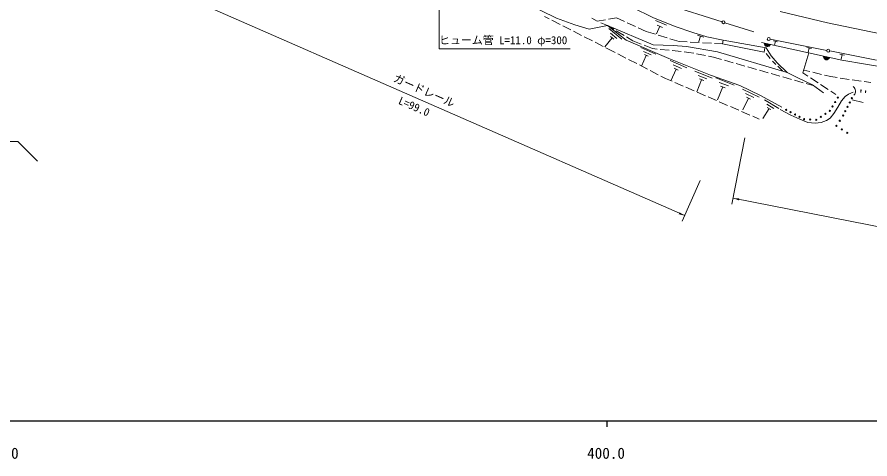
# Model space of a CAD drawing. Units: millimetres, scale not verified. Extents: x 40000 to 680000, y 20000 to 380000.
# Drawn here: x 370697 to 511369, y 198715 to 271694 of the extents above; entities that cross this region are included whole.
import ezdxf
from ezdxf.enums import TextEntityAlignment as Align

# ---------------------------------------------------------------- set-up
doc = ezdxf.new("R2010")
doc.units = ezdxf.units.MM
doc.header["$LTSCALE"] = 1000
doc.linetypes.add('CHAIN', pattern=[18.5, 12, -1.5, 3.5, -1.5])
for name, color, linetype, lineweight in [('M-BMK', 2, 'CHAIN', 13), ('M-STR-HTXT', 7, 'Continuous', 13), ('M-TTL-BAND', 7, 'Continuous', 25), ('M-WORK', 1, 'Continuous', 13)]:
    doc.layers.add(name, color=color, linetype=linetype, lineweight=lineweight)
doc.styles.add('ＭＳ ゴシック', font='')
doc.styles.get('ＭＳ ゴシック').set_extended_font_data('MS Gothic')

# ---------------------------------------------------------------- blocks, each defined once
blk = doc.blocks.new('filled_arrow')
at = {"color": 0, "linetype": 'Continuous', "lineweight": -2}
blk.add_solid([(7.5, 1.25), (0, 0), (7.5, -1.25)], dxfattribs=at)

msp = doc.modelspace()

# ---------------------------------------------------------------- linework, layer by layer
at = {"layer": 'M-BMK'}
for p, q in [((496550, 272628), (504383, 270710)), ((504383, 270710), (513094, 268911))]:
    msp.add_line(p, q, dxfattribs=at)
at = {"layer": 'M-STR-HTXT'}
for p, q in [((393011, 277422), (480811, 238894)), ((490753, 251725), (488605, 240798)), ((483363, 244711), (480409, 237979)), ((488798, 241779), (553008, 229157))]:
    msp.add_line(p, q, dxfattribs=at)
msp.add_lwpolyline([(440360, 293681), (440303, 266469), (461903, 266469)], dxfattribs=at)
at = {"layer": 'M-TTL-BAND'}
for p, q in [((40000, 205000), (579000, 205000)), ((468000, 205000), (468000, 204000))]:
    msp.add_line(p, q, dxfattribs=at)
at = {"layer": 'M-WORK'}
for p, q in [((454374, 274103), (459649, 271492)), ((475545, 271638), (472223, 273278)), ((477916, 273787), (486971, 270913)), ((457708, 271765), (458466, 271379)), ((465521, 271500), (466395, 270995)), ((468221, 271331), (469556, 271576)), ((469556, 271576), (470875, 270965)), ((479221, 270146), (475545, 271638)), ((458912, 271153), (460249, 270473)), ((459649, 271492), (462669, 270391)), ((460694, 270246), (462031, 269566)), ((462669, 270391), (465049, 269698)), ((465049, 269698), (468086, 270314)), ((466395, 270995), (467729, 271240)), ((466990, 270735), (468086, 270314)), ((468086, 270314), (471176, 267878)), ((468086, 270314), (475596, 267116)), ((468086, 270314), (469101, 269698)), ((471329, 270755), (472691, 270125)), ((476027, 271100), (477830, 270335)), ((476699, 270177), (476163, 268915)), ((476248, 270368), (477150, 269985)), ((482169, 269145), (479221, 270146)), ((487447, 270761), (492220, 269246)), ((462477, 269340), (463814, 268660)), ((468279, 269788), (470435, 268065)), ((468560, 269034), (469637, 268172)), ((469529, 269439), (470812, 268661)), ((473144, 269916), (474464, 269305)), ((474464, 269305), (475985, 268843)), ((476464, 268697), (477899, 268261)), ((484490, 268423), (482169, 269145)), ((482905, 268719), (483946, 268378)), ((464260, 268433), (465597, 267754)), ((466043, 267527), (467380, 266847)), ((468840, 268280), (467634, 266771)), ((468571, 268495), (469110, 268064)), ((471176, 267878), (478224, 264835)), ((471239, 268402), (472255, 267786)), ((472255, 267786), (473657, 267230)), ((478377, 268116), (479898, 267653)), ((479898, 267653), (481231, 267581)), ((481730, 267553), (483228, 267472)), ((483425, 268549), (483084, 267508)), ((483727, 267444), (485225, 267363)), ((487138, 267849), (484490, 268423)), ((485724, 267335), (487056, 267263)), ((487138, 267849), (487056, 267263)), ((494230, 266592), (487138, 267849)), ((494922, 268015), (504244, 266186)), ((495462, 267755), (496102, 267623)), ((495782, 267689), (495650, 267049)), ((467825, 266620), (468583, 266235)), ((468583, 266235), (469340, 265845)), ((473555, 266685), (476072, 265554)), ((474015, 266025), (475273, 265460)), ((474121, 267046), (475523, 266490)), ((475523, 266490), (476278, 266409)), ((475596, 267116), (478926, 267010)), ((476776, 266356), (478267, 266197)), ((478764, 266144), (480256, 265984)), ((478926, 267010), (481129, 266850)), ((480753, 265931), (481508, 265851)), ((481129, 266850), (486208, 265944)), ((486208, 265944), (497735, 262555)), ((487056, 267263), (493910, 265872)), ((493910, 265872), (494021, 266629)), ((495071, 265260), (494230, 266592)), ((500965, 266675), (501722, 266519)), ((501344, 266597), (501188, 265840)), ((504735, 266090), (512454, 264575)), ((469784, 265615), (471117, 264927)), ((471562, 264698), (472895, 264010)), ((474474, 265365), (473683, 263603)), ((474160, 265506), (474789, 265223)), ((478224, 264835), (485071, 262091)), ((478412, 264514), (481147, 263285)), ((481508, 265851), (482296, 265701)), ((482787, 265608), (484261, 265329)), ((484752, 265236), (485540, 265087)), ((485540, 265087), (486889, 264699)), ((487369, 264561), (488811, 264147)), ((494251, 265661), (494938, 264832)), ((496083, 264106), (495071, 265260)), ((501297, 265781), (500302, 262486)), ((506394, 265578), (507151, 265423)), ((506772, 265500), (506617, 264743)), ((473339, 263781), (474672, 263093)), ((479411, 263078), (478551, 261164)), ((478911, 263796), (480279, 263182)), ((479069, 263232), (479753, 262925)), ((489292, 264009), (490733, 263595)), ((491214, 263457), (492656, 263043)), ((495316, 264430), (495873, 263873)), ((497735, 262555), (496083, 264106)), ((496181, 263601), (496960, 262783)), ((475116, 262863), (476449, 262175)), ((476893, 261946), (477650, 261555)), ((482493, 262760), (485368, 261626)), ((483041, 262046), (484479, 261478)), ((485071, 262091), (489919, 260413)), ((485930, 261660), (488960, 260464)), ((493136, 262905), (494578, 262491)), ((495059, 262353), (496500, 261939)), ((496981, 261801), (498423, 261387)), ((497735, 262555), (499354, 261684)), ((499354, 261684), (501900, 260512)), ((500302, 262486), (501138, 261937)), ((500440, 262946), (501462, 262695)), ((501556, 261662), (502810, 260839)), ((501947, 262575), (503404, 262217)), ((503889, 262098), (504911, 261847)), ((504911, 261847), (505987, 261691)), ((477650, 261555), (478732, 261085)), ((479190, 260886), (480566, 260287)), ((483590, 261331), (482796, 259318)), ((483231, 261472), (483949, 261189)), ((486508, 260906), (488024, 260309)), ((486708, 260302), (487465, 260004)), ((489919, 260413), (493302, 258761)), ((498903, 261249), (500345, 260835)), ((500825, 260697), (502174, 260310)), ((501900, 260512), (503735, 259162)), ((503228, 260564), (504482, 259741)), ((506482, 261619), (507967, 261403)), ((508461, 261332), (509946, 261116)), ((510441, 261044), (511517, 260888)), ((481024, 260088), (482400, 259490)), ((482858, 259291), (484234, 258693)), ((487087, 260153), (486250, 258032)), ((490358, 259785), (493111, 258476)), ((490850, 259045), (492226, 258391)), ((504900, 259466), (505736, 258917)), ((507273, 258586), (507806, 258959)), ((507806, 258959), (508605, 259314)), ((509873, 259679), (509864, 259258)), ((509894, 259678), (509864, 259258)), ((509915, 259676), (509864, 259258)), ((509873, 259679), (509915, 259676)), ((510641, 259515), (510634, 259166)), ((510658, 259514), (510634, 259166)), ((510676, 259513), (510634, 259166)), ((510641, 259515), (510676, 259513)), ((484693, 258493), (486068, 257895)), ((486527, 257696), (487902, 257098)), ((491342, 258305), (490425, 256378)), ((490998, 258469), (491686, 258141)), ((493302, 258761), (496846, 256789)), ((493979, 258006), (496329, 256572)), ((506048, 256810), (506705, 257858)), ((506705, 257858), (507273, 258586)), ((508454, 258025), (510278, 257563)), ((488361, 256898), (489736, 256300)), ((490195, 256101), (491570, 255503)), ((494724, 256584), (493719, 254939)), ((494351, 257295), (495526, 256578)), ((494430, 256763), (495017, 256405)), ((496546, 256419), (498304, 255514)), ((505391, 255762), (506048, 256810)), ((492029, 255303), (493111, 254833)), ((498304, 255514), (499779, 254821)), ((499779, 254821), (501146, 254288)), ((504183, 254608), (504787, 255016)), ((504787, 255016), (505391, 255762)), ((501146, 254288), (502318, 254146)), ((502318, 254146), (503331, 254253)), ((503331, 254253), (504183, 254608)), ((368492, 251117), (370812, 251117)), ((370812, 251117), (374043, 247887))]:
    msp.add_line(p, q, dxfattribs=at)
msp.add_lwpolyline([(493483, 267515), (506750, 264571), (518459, 262573), (542516, 258817)], dxfattribs=at)
for centre, radius in [((487209, 270837), 250), ((494677, 268063), 250), ((504490, 266138), 250), ((505634, 257660), 100), ((506065, 258386), 100), ((508036, 257582), 100), ((508399, 258302), 100), ((497539, 256370), 100), ((498279, 255984), 100), ((504771, 256209), 100), ((505202, 256934), 100), ((507310, 256142), 100), ((507673, 256862), 100), ((499018, 255597), 100), ((499757, 255210), 100), ((500497, 254823), 100), ((501509, 254770), 100), ((502521, 254717), 100), ((503271, 255214), 100), ((504021, 255711), 100), ((506387, 254569), 100), ((506947, 255421), 100), ((505828, 253716), 100), ((506733, 253141), 100), ((507639, 252565), 100)]:
    msp.add_circle(centre, radius, dxfattribs=at)
for centre, radius, start, end in [((494460, 267298), 500, 167.48947, 347.48947), ((494460, 267298), 400, 167.48947, 347.48947), ((494460, 267298), 300, 167.48947, 347.48947), ((494460, 267298), 200, 167.48947, 347.48947), ((494460, 267298), 100, 167.48947, 347.48947), ((504222, 265132), 500, 167.48947, 347.48947), ((504222, 265132), 400, 167.48947, 347.48947), ((504222, 265132), 300, 167.48947, 347.48947), ((504222, 265132), 200, 167.48947, 347.48947), ((504222, 265132), 100, 167.48947, 347.48947), ((507983, 259434), 1008, 318.43557, 50.31395)]:
    msp.add_arc(centre, radius, start, end, dxfattribs=at)

# ---------------------------------------------------------------- block references
at = {"layer": 'M-STR-HTXT', "xscale": 133, "yscale": 133}
for p, rotation in [((488798, 241779), 348.9), ((480811, 238894), 156.3)]:
    msp.add_blockref('filled_arrow', p, dxfattribs=dict(at, rotation=rotation))

# ---------------------------------------------------------------- texts
at = {"layer": 'M-STR-HTXT', "style": 'ＭＳ ゴシック'}
msp.add_text('ヒューム管 L=11.0 φ=300', height=1320, dxfattribs=at).set_placement((440303, 267869), align=Align.MIDDLE_LEFT)
msp.add_text('ガードレール', height=1320, rotation=336.308, dxfattribs=at).set_placement((432909, 261716), align=Align.MIDDLE_LEFT)
msp.add_text('L=99.0', height=1320, rotation=336.308, dxfattribs=at).set_placement((435776, 255957), align=Align.BOTTOM_CENTER)
at = {"layer": 'M-TTL-BAND', "style": 'ＭＳ ゴシック'}
for s, p in [('300.0', (367844, 198195)), ('400.0', (467844, 198195))]:
    msp.add_text(s, height=1833, dxfattribs=at).set_placement(p, align=Align.BOTTOM_CENTER)

doc.saveas('drawing.dxf')
